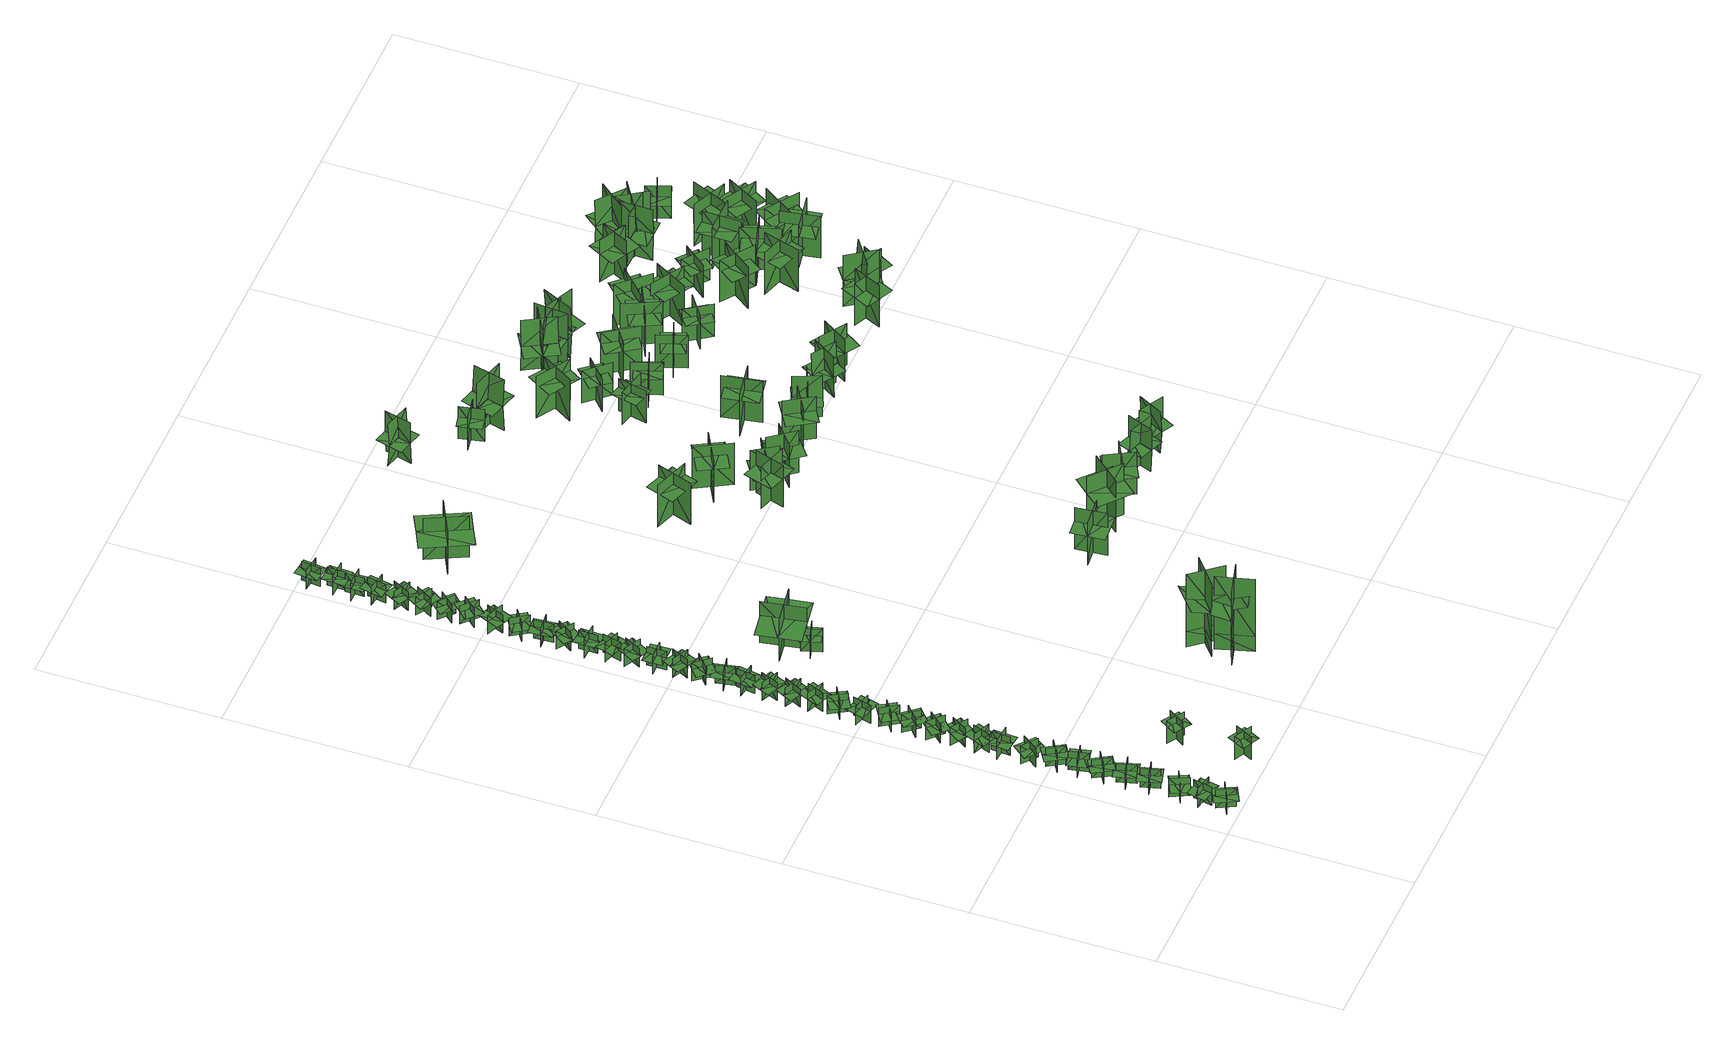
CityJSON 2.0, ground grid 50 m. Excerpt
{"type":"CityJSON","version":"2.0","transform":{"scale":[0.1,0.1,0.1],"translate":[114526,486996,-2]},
"CityObjects":{
"tree1":{"type":"SolitaryVegetationObject","geometry":[{"type":"MultiSurface","lod":"1","boundaries":[[[0,1,2]],[[0,2,3]],[[4,5,6]],[[4,6,7]],[[8,9,10]],[[8,10,11]],[[8,11,12]],[[8,12,13]]]}]},
"tree2":{"type":"SolitaryVegetationObject","geometry":[{"type":"MultiSurface","lod":"1","boundaries":[[[14,15,16]],[[14,16,17]],[[18,19,20]],[[18,20,21]],[[22,23,24]],[[22,24,25]],[[22,25,26]],[[22,26,27]]]}]},
"tree3":{"type":"SolitaryVegetationObject","geometry":[{"type":"MultiSurface","lod":"1","boundaries":[[[28,29,30]],[[28,30,31]],[[32,33,34]],[[32,34,35]],[[36,37,38]],[[36,38,39]],[[36,39,40]],[[36,40,41]]]}]},
"tree4":{"type":"SolitaryVegetationObject","geometry":[{"type":"MultiSurface","lod":"1","boundaries":[[[42,43,44]],[[42,44,45]],[[46,47,48]],[[46,48,49]],[[50,51,52]],[[50,52,53]],[[50,53,54]],[[50,54,55]]]}]},
"tree5":{"type":"SolitaryVegetationObject","geometry":[{"type":"MultiSurface","lod":"1","boundaries":[[[56,57,58]],[[56,58,59]],[[60,61,62]],[[60,62,63]],[[64,65,66]],[[64,66,67]],[[64,67,68]],[[64,68,69]]]}]},
"tree6":{"type":"SolitaryVegetationObject","geometry":[{"type":"MultiSurface","lod":"1","boundaries":[[[70,71,72]],[[70,72,73]],[[74,75,76]],[[74,76,77]],[[78,79,80]],[[78,80,81]],[[78,81,82]],[[78,82,83]]]}]},
"tree7":{"type":"SolitaryVegetationObject","geometry":[{"type":"MultiSurface","lod":"1","boundaries":[[[84,85,86]],[[84,86,87]],[[88,89,90]],[[88,90,91]],[[92,93,94]],[[92,94,95]],[[92,95,96]],[[92,96,97]]]}]},
"tree8":{"type":"SolitaryVegetationObject","geometry":[{"type":"MultiSurface","lod":"1","boundaries":[[[98,99,100]],[[98,100,101]],[[102,103,104]],[[102,104,105]],[[106,107,108]],[[106,108,109]],[[106,109,110]],[[106,110,111]]]}]},
"tree9":{"type":"SolitaryVegetationObject","geometry":[{"type":"MultiSurface","lod":"1","boundaries":[[[112,113,114]],[[112,114,115]],[[116,117,118]],[[116,118,119]],[[120,121,122]],[[120,122,123]],[[120,123,124]],[[120,124,125]]]}]},
"tree10":{"type":"SolitaryVegetationObject","geometry":[{"type":"MultiSurface","lod":"1","boundaries":[[[126,127,128]],[[126,128,129]],[[130,131,132]],[[130,132,133]],[[134,135,136]],[[134,136,137]],[[134,137,138]],[[134,138,139]]]}]},
"tree11":{"type":"SolitaryVegetationObject","geometry":[{"type":"MultiSurface","lod":"1","boundaries":[[[140,141,142]],[[140,142,143]],[[144,145,146]],[[144,146,147]],[[148,149,150]],[[148,150,151]],[[148,151,152]],[[148,152,153]]]}]},
"tree12":{"type":"SolitaryVegetationObject","geometry":[{"type":"MultiSurface","lod":"1","boundaries":[[[154,155,156]],[[154,156,157]],[[158,159,160]],[[158,160,161]],[[162,163,164]],[[162,164,165]],[[162,165,166]],[[162,166,167]]]}]},
"tree13":{"type":"SolitaryVegetationObject","geometry":[{"type":"MultiSurface","lod":"1","boundaries":[[[168,169,170]],[[168,170,171]],[[172,173,174]],[[172,174,175]],[[176,177,178]],[[176,178,179]],[[176,179,180]],[[176,180,181]]]}]},
"tree14":{"type":"SolitaryVegetationObject","geometry":[{"type":"MultiSurface","lod":"1","boundaries":[[[182,183,184]],[[182,184,185]],[[186,187,188]],[[186,188,189]],[[190,191,192]],[[190,192,193]],[[190,193,194]],[[190,194,195]]]}]},
"tree15":{"type":"SolitaryVegetationObject","geometry":[{"type":"MultiSurface","lod":"1","boundaries":[[[196,197,198]],[[196,198,199]],[[200,201,202]],[[200,202,203]],[[204,205,206]],[[204,206,207]],[[204,207,208]],[[204,208,209]]]}]},
"tree16":{"type":"SolitaryVegetationObject","geometry":[{"type":"MultiSurface","lod":"1","boundaries":[[[210,211,212]],[[210,212,213]],[[214,215,216]],[[214,216,217]],[[218,219,220]],[[218,220,221]],[[218,221,222]],[[218,222,223]]]}]},
"tree17":{"type":"SolitaryVegetationObject","geometry":[{"type":"MultiSurface","lod":"1","boundaries":[[[224,225,226]],[[224,226,227]],[[228,229,230]],[[228,230,231]],[[232,233,234]],[[232,234,235]],[[232,235,236]],[[232,236,237]]]}]},
"tree18":{"type":"SolitaryVegetationObject","geometry":[{"type":"MultiSurface","lod":"1","boundaries":[[[238,239,240]],[[238,240,241]],[[242,243,244]],[[242,244,245]],[[246,247,248]],[[246,248,249]],[[246,249,250]],[[246,250,251]]]}]},
"tree19":{"type":"SolitaryVegetationObject","geometry":[{"type":"MultiSurface","lod":"1","boundaries":[[[252,253,254]],[[252,254,255]],[[256,257,258]],[[256,258,259]],[[260,261,262]],[[260,262,263]],[[260,263,264]],[[260,264,265]]]}]},
"tree20":{"type":"SolitaryVegetationObject","geometry":[{"type":"MultiSurface","lod":"1","boundaries":[[[266,267,268]],[[266,268,269]],[[270,271,272]],[[270,272,273]],[[274,275,276]],[[274,276,277]],[[274,277,278]],[[274,278,279]]]}]},
"tree21":{"type":"SolitaryVegetationObject","geometry":[{"type":"MultiSurface","lod":"1","boundaries":[[[280,281,282]],[[280,282,283]],[[284,285,286]],[[284,286,287]],[[288,289,290]],[[288,290,291]],[[288,291,292]],[[288,292,293]]]}]},
"tree22":{"type":"SolitaryVegetationObject","geometry":[{"type":"MultiSurface","lod":"1","boundaries":[[[294,295,296]],[[294,296,297]],[[298,299,300]],[[298,300,301]],[[302,303,304]],[[302,304,305]],[[302,305,306]],[[302,306,307]]]}]},
"tree23":{"type":"SolitaryVegetationObject","geometry":[{"type":"MultiSurface","lod":"1","boundaries":[[[308,309,310]],[[308,310,311]],[[312,313,314]],[[312,314,315]],[[316,317,318]],[[316,318,319]],[[316,319,320]],[[316,320,321]]]}]},
"tree24":{"type":"SolitaryVegetationObject","geometry":[{"type":"MultiSurface","lod":"1","boundaries":[[[322,323,324]],[[322,324,325]],[[326,327,328]],[[326,328,329]],[[330,331,332]],[[330,332,333]],[[330,333,334]],[[330,334,335]]]}]},
"tree25":{"type":"SolitaryVegetationObject","geometry":[{"type":"MultiSurface","lod":"1","boundaries":[[[336,337,338]],[[336,338,339]],[[340,341,342]],[[340,342,343]],[[344,345,346]],[[344,346,347]],[[344,347,348]],[[344,348,349]]]}]},
"tree26":{"type":"SolitaryVegetationObject","geometry":[{"type":"MultiSurface","lod":"1","boundaries":[[[350,351,352]],[[350,352,353]],[[354,355,356]],[[354,356,357]],[[358,359,360]],[[358,360,361]],[[358,361,362]],[[358,362,363]]]}]},
"tree27":{"type":"SolitaryVegetationObject","geometry":[{"type":"MultiSurface","lod":"1","boundaries":[[[364,365,366]],[[364,366,367]],[[368,369,370]],[[368,370,371]],[[372,373,374]],[[372,374,375]],[[372,375,376]],[[372,376,377]]]}]},
"tree28":{"type":"SolitaryVegetationObject","geometry":[{"type":"MultiSurface","lod":"1","boundaries":[[[378,379,380]],[[378,380,381]],[[382,383,384]],[[382,384,385]],[[386,387,388]],[[386,388,389]],[[386,389,390]],[[386,390,391]]]}]},
"tree29":{"type":"SolitaryVegetationObject","geometry":[{"type":"MultiSurface","lod":"1","boundaries":[[[392,393,394]],[[392,394,395]],[[396,397,398]],[[396,398,399]],[[400,401,402]],[[400,402,403]],[[400,403,404]],[[400,404,405]]]}]},
"tree30":{"type":"SolitaryVegetationObject","geometry":[{"type":"MultiSurface","lod":"1","boundaries":[[[406,407,408]],[[406,408,409]],[[410,411,412]],[[410,412,413]],[[414,415,416]],[[414,416,417]],[[414,417,418]],[[414,418,419]]]}]},
"tree31":{"type":"SolitaryVegetationObject","geometry":[{"type":"MultiSurface","lod":"1","boundaries":[[[420,421,422]],[[420,422,423]],[[424,425,426]],[[424,426,427]],[[428,429,430]],[[428,430,431]],[[428,431,432]],[[428,432,433]]]}]},
"tree32":{"type":"SolitaryVegetationObject","geometry":[{"type":"MultiSurface","lod":"1","boundaries":[[[434,435,436]],[[434,436,437]],[[438,439,440]],[[438,440,441]],[[442,443,444]],[[442,444,445]],[[442,445,446]],[[442,446,447]]]}]},
"tree33":{"type":"SolitaryVegetationObject","geometry":[{"type":"MultiSurface","lod":"1","boundaries":[[[448,449,450]],[[448,450,451]],[[452,453,454]],[[452,454,455]],[[456,457,458]],[[456,458,459]],[[456,459,460]],[[456,460,461]]]}]},
"tree34":{"type":"SolitaryVegetationObject","geometry":[{"type":"MultiSurface","lod":"1","boundaries":[[[462,463,464]],[[462,464,465]],[[466,467,468]],[[466,468,469]],[[470,471,472]],[[470,472,473]],[[470,473,474]],[[470,474,475]]]}]},
"tree35":{"type":"SolitaryVegetationObject","geometry":[{"type":"MultiSurface","lod":"1","boundaries":[[[476,477,478]],[[476,478,479]],[[480,481,482]],[[480,482,483]],[[484,485,486]],[[484,486,487]],[[484,487,488]],[[484,488,489]]]}]},
"tree36":{"type":"SolitaryVegetationObject","geometry":[{"type":"MultiSurface","lod":"1","boundaries":[[[490,491,492]],[[490,492,493]],[[494,495,496]],[[494,496,497]],[[498,499,500]],[[498,500,501]],[[498,501,502]],[[498,502,503]]]}]},
"tree37":{"type":"SolitaryVegetationObject","geometry":[{"type":"MultiSurface","lod":"1","boundaries":[[[504,505,506]],[[504,506,507]],[[508,509,510]],[[508,510,511]],[[512,513,514]],[[512,514,515]],[[512,515,516]],[[512,516,517]]]}]},
"tree38":{"type":"SolitaryVegetationObject","geometry":[{"type":"MultiSurface","lod":"1","boundaries":[[[518,519,520]],[[518,520,521]],[[522,523,524]],[[522,524,525]],[[526,527,528]],[[526,528,529]],[[526,529,530]],[[526,530,531]]]}]},
"tree39":{"type":"SolitaryVegetationObject","geometry":[{"type":"MultiSurface","lod":"1","boundaries":[[[532,533,534]],[[532,534,535]],[[536,537,538]],[[536,538,539]],[[540,541,537]],[[540,537,536]],[[542,543,533]],[[542,533,532]],[[544,545,546]],[[544,546,547]],[[548,549,550]],[[548,550,551]]]}]},
"tree40":{"type":"SolitaryVegetationObject","geometry":[{"type":"MultiSurface","lod":"1","boundaries":[[[552,553,554]],[[552,554,555]],[[556,557,558]],[[556,558,559]],[[560,561,562]],[[560,562,563]],[[560,563,564]],[[560,564,565]]]}]},
"tree41":{"type":"SolitaryVegetationObject","geometry":[{"type":"MultiSurface","lod":"1","boundaries":[[[566,567,568]],[[566,568,569]],[[570,571,572]],[[570,572,573]],[[574,575,571]],[[574,571,570]],[[576,577,567]],[[576,567,566]],[[578,579,580]],[[578,580,581]],[[582,583,584]],[[582,584,585]]]}]},
"tree42":{"type":"SolitaryVegetationObject","geometry":[{"type":"MultiSurface","lod":"1","boundaries":[[[586,587,588]],[[586,588,589]],[[590,591,592]],[[590,592,593]],[[594,595,596]],[[594,596,597]],[[594,597,598]],[[594,598,599]]]}]},
"tree43":{"type":"SolitaryVegetationObject","geometry":[{"type":"MultiSurface","lod":"1","boundaries":[[[600,601,602]],[[600,602,603]],[[604,605,606]],[[604,606,607]],[[608,609,610]],[[608,610,611]],[[608,611,612]],[[608,612,613]]]}]},
"tree44":{"type":"SolitaryVegetationObject","geometry":[{"type":"MultiSurface","lod":"1","boundaries":[[[614,615,616]],[[614,616,617]],[[618,619,620]],[[618,620,621]],[[622,623,624]],[[622,624,625]],[[622,625,626]],[[622,626,627]]]}]},
"tree45":{"type":"SolitaryVegetationObject","geometry":[{"type":"MultiSurface","lod":"1","boundaries":[[[628,629,630]],[[628,630,631]],[[632,633,634]],[[632,634,635]],[[636,637,638]],[[636,638,639]],[[636,639,640]],[[636,640,641]]]}]},
"tree46":{"type":"SolitaryVegetationObject","geometry":[{"type":"MultiSurface","lod":"1","boundaries":[[[642,643,644]],[[642,644,645]],[[646,647,648]],[[646,648,649]],[[650,651,652]],[[650,652,653]],[[650,653,654]],[[650,654,655]]]}]},
"tree47":{"type":"SolitaryVegetationObject","geometry":[{"type":"MultiSurface","lod":"1","boundaries":[[[656,657,658]],[[656,658,659]],[[660,661,662]],[[660,662,663]],[[664,665,666]],[[664,666,667]],[[664,667,668]],[[664,668,669]]]}]},
"tree48":{"type":"SolitaryVegetationObject","geometry":[{"type":"MultiSurface","lod":"1","boundaries":[[[670,671,672]],[[670,672,673]],[[674,675,676]],[[674,676,677]],[[678,679,680]],[[678,680,681]],[[678,682,683]],[[678,683,679]]]}]},
"tree49":{"type":"SolitaryVegetationObject","geometry":[{"type":"MultiSurface","lod":"1","boundaries":[[[684,685,686]],[[684,686,687]],[[688,689,690]],[[688,690,691]],[[692,693,694]],[[692,694,695]],[[692,696,697]],[[692,697,693]]]}]},
"tree50":{"type":"SolitaryVegetationObject","geometry":[{"type":"MultiSurface","lod":"1","boundaries":[[[698,699,700]],[[698,700,701]],[[702,703,704]],[[702,704,705]],[[706,707,708]],[[706,708,709]],[[706,710,711]],[[706,711,707]]]}]},
"tree51":{"type":"SolitaryVegetationObject","geometry":[{"type":"MultiSurface","lod":"1","boundaries":[[[712,713,714]],[[712,714,715]],[[716,717,718]],[[716,718,719]],[[720,721,722]],[[720,722,723]],[[720,724,725]],[[720,725,721]]]}]},
"tree52":{"type":"SolitaryVegetationObject","geometry":[{"type":"MultiSurface","lod":"1","boundaries":[[[726,727,728]],[[726,728,729]],[[730,731,732]],[[730,732,733]],[[734,735,736]],[[734,736,737]],[[734,738,739]],[[734,739,735]]]}]},
"tree53":{"type":"SolitaryVegetationObject","geometry":[{"type":"MultiSurface","lod":"1","boundaries":[[[740,741,742]],[[740,742,743]],[[744,745,746]],[[744,746,747]],[[748,749,745]],[[748,745,744]],[[750,751,741]],[[750,741,740]],[[740,741,752]],[[740,752,753]],[[740,754,755]],[[740,755,741]]]}]},
"tree54":{"type":"SolitaryVegetationObject","geometry":[{"type":"MultiSurface","lod":"1","boundaries":[[[756,757,758]],[[756,758,759]],[[760,761,762]],[[760,762,763]],[[764,765,761]],[[764,761,760]],[[766,767,757]],[[766,757,756]],[[756,757,768]],[[756,768,769]],[[756,770,771]],[[756,771,757]]]}]},
"tree55":{"type":"SolitaryVegetationObject","geometry":[{"type":"MultiSurface","lod":"1","boundaries":[[[772,773,774]],[[772,774,775]],[[776,777,778]],[[776,778,779]],[[780,781,782]],[[780,782,783]],[[780,784,785]],[[780,785,781]]]}]},
"tree56":{"type":"SolitaryVegetationObject","geometry":[{"type":"MultiSurface","lod":"1","boundaries":[[[786,787,788]],[[786,788,789]],[[790,791,792]],[[790,792,793]],[[794,795,796]],[[794,796,797]],[[794,798,799]],[[794,799,795]]]}]},
"tree57":{"type":"SolitaryVegetationObject","geometry":[{"type":"MultiSurface","lod":"1","boundaries":[[[800,801,802]],[[800,802,803]],[[804,805,806]],[[804,806,807]],[[808,809,810]],[[808,810,811]],[[808,812,813]],[[808,813,809]]]}]},
"tree58":{"type":"SolitaryVegetationObject","geometry":[{"type":"MultiSurface","lod":"1","boundaries":[[[814,815,816]],[[814,816,817]],[[818,819,820]],[[818,820,821]],[[822,823,819]],[[822,819,818]],[[824,825,815]],[[824,815,814]],[[814,815,826]],[[814,826,827]],[[814,828,829]],[[814,829,815]]]}]},
"tree59":{"type":"SolitaryVegetationObject","geometry":[{"type":"MultiSurface","lod":"1","boundaries":[[[830,831,832]],[[830,832,833]],[[834,835,836]],[[834,836,837]],[[838,839,840]],[[838,840,841]],[[838,842,843]],[[838,843,839]]]}]},
"tree60":{"type":"SolitaryVegetationObject","geometry":[{"type":"MultiSurface","lod":"1","boundaries":[[[844,845,846]],[[844,846,847]],[[848,849,850]],[[848,850,851]],[[852,853,849]],[[852,849,848]],[[854,855,845]],[[854,845,844]],[[844,845,856]],[[844,856,857]],[[844,858,859]],[[844,859,845]]]}]},
"tree61":{"type":"SolitaryVegetationObject","geometry":[{"type":"MultiSurface","lod":"1","boundaries":[[[860,861,862]],[[860,862,863]],[[864,865,866]],[[864,866,867]],[[868,869,865]],[[868,865,864]],[[870,871,861]],[[870,861,860]],[[860,861,872]],[[860,872,873]],[[860,874,875]],[[860,875,861]]]}]},
"tree62":{"type":"SolitaryVegetationObject","geometry":[{"type":"MultiSurface","lod":"1","boundaries":[[[876,877,878]],[[876,878,879]],[[880,881,882]],[[880,882,883]],[[884,885,886]],[[884,886,887]],[[884,888,889]],[[884,889,885]]]}]},
"tree63":{"type":"SolitaryVegetationObject","geometry":[{"type":"MultiSurface","lod":"1","boundaries":[[[890,891,892]],[[890,892,893]],[[894,895,896]],[[894,896,897]],[[898,899,900]],[[898,900,901]],[[898,902,903]],[[898,903,899]]]}]},
"tree64":{"type":"SolitaryVegetationObject","geometry":[{"type":"MultiSurface","lod":"1","boundaries":[[[904,905,906]],[[904,906,907]],[[908,909,910]],[[908,910,911]],[[912,913,914]],[[912,914,915]],[[912,916,917]],[[912,917,913]]]}]},
"tree65":{"type":"SolitaryVegetationObject","geometry":[{"type":"MultiSurface","lod":"1","boundaries":[[[918,919,920]],[[918,920,921]],[[922,923,924]],[[922,924,925]],[[926,927,923]],[[926,923,922]],[[928,929,919]],[[928,919,918]],[[918,919,930]],[[918,930,931]],[[918,932,933]],[[918,933,919]]]}]},
"tree66":{"type":"SolitaryVegetationObject","geometry":[{"type":"MultiSurface","lod":"1","boundaries":[[[934,935,936]],[[934,936,937]],[[938,939,940]],[[938,940,941]],[[942,943,944]],[[942,944,945]],[[942,946,947]],[[942,947,943]]]}]},
"tree67":{"type":"SolitaryVegetationObject","geometry":[{"type":"MultiSurface","lod":"1","boundaries":[[[948,949,950]],[[948,950,951]],[[952,953,954]],[[952,954,955]],[[956,957,958]],[[956,958,959]],[[956,960,961]],[[956,961,957]]]}]},
"tree68":{"type":"SolitaryVegetationObject","geometry":[{"type":"MultiSurface","lod":"1","boundaries":[[[962,963,964]],[[962,964,965]],[[966,967,968]],[[966,968,969]],[[970,971,967]],[[970,967,966]],[[972,973,963]],[[972,963,962]],[[962,963,974]],[[962,974,975]],[[962,976,977]],[[962,977,963]]]}]},
"tree69":{"type":"SolitaryVegetationObject","geometry":[{"type":"MultiSurface","lod":"1","boundaries":[[[978,979,980]],[[978,980,981]],[[982,983,984]],[[982,984,985]],[[986,987,983]],[[986,983,982]],[[988,989,979]],[[988,979,978]],[[978,979,990]],[[978,990,991]],[[978,992,993]],[[978,993,979]]]}]},
"tree70":{"type":"SolitaryVegetationObject","geometry":[{"type":"MultiSurface","lod":"1","boundaries":[[[994,995,996]],[[994,996,997]],[[998,999,1000]],[[998,1000,1001]],[[1002,1003,1004]],[[1002,1004,1005]],[[1002,1006,1007]],[[1002,1007,1003]]]}]},
"tree71":{"type":"SolitaryVegetationObject","geometry":[{"type":"MultiSurface","lod":"1","boundaries":[[[1008,1009,1010]],[[1008,1010,1011]],[[1012,1013,1014]],[[1012,1014,1015]],[[1016,1017,1018]],[[1016,1018,1019]],[[1016,1020,1021]],[[1016,1021,1017]]]}]},
"tree72":{"type":"SolitaryVegetationObject","geometry":[{"type":"MultiSurface","lod":"1","boundaries":[[[1022,1023,1024]],[[1022,1024,1025]],[[1026,1027,1028]],[[1026,1028,1029]],[[1030,1031,1027]],[[1030,1027,1026]],[[1032,1033,1023]],[[1032,1023,1022]],[[1022,1023,1034]],[[1022,1034,1035]],[[1022,1036,1037]],[[1022,1037,1023]]]}]},
"tree73":{"type":"SolitaryVegetationObject","geometry":[{"type":"MultiSurface","lod":"1","boundaries":[[[1038,1039,1040]],[[1038,1040,1041]],[[1042,1043,1044]],[[1042,1044,1045]],[[1046,1047,1048]],[[1046,1048,1049]],[[1046,1050,1051]],[[1046,1051,1047]]]}]},
"tree74":{"type":"SolitaryVegetationObject","geometry":[{"type":"MultiSurface","lod":"1","boundaries":[[[1052,1053,1054]],[[1052,1054,1055]],[[1056,1057,1058]],[[1056,1058,1059]],[[1060,1061,1057]],[[1060,1057,1056]],[[1062,1063,1053]],[[1062,1053,1052]],[[1052,1053,1064]],[[1052,1064,1065]],[[1052,1066,1067]],[[1052,1067,1053]]]}]},
"tree75":{"type":"SolitaryVegetationObject","geometry":[{"type":"MultiSurface","lod":"1","boundaries":[[[1068,1069,1070]],[[1068,1070,1071]],[[1072,1073,1074]],[[1072,1074,1075]],[[1076,1077,1078]],[[1076,1078,1079]],[[1076,1080,1081]],[[1076,1081,1077]]]}]},
"tree76":{"type":"SolitaryVegetationObject","geometry":[{"type":"MultiSurface","lod":"1","boundaries":[[[1082,1083,1084]],[[1082,1084,1085]],[[1086,1087,1088]],[[1086,1088,1089]],[[1090,1091,1092]],[[1090,1092,1093]],[[1090,1094,1095]],[[1090,1095,1091]]]}]},
"tree77":{"type":"SolitaryVegetationObject","geometry":[{"type":"MultiSurface","lod":"1","boundaries":[[[1096,1097,1098]],[[1096,1098,1099]],[[1100,1101,1102]],[[1100,1102,1103]],[[1104,1105,1106]],[[1104,1106,1107]],[[1104,1108,1109]],[[1104,1109,1105]]]}]},
"tree78":{"type":"SolitaryVegetationObject","geometry":[{"type":"MultiSurface","lod":"1","boundaries":[[[1110,1111,1112]],[[1110,1112,1113]],[[1114,1115,1116]],[[1114,1116,1117]],[[1118,1119,1120]],[[1118,1120,1121]],[[1118,1122,1123]],[[1118,1123,1119]]]}]},
"tree79":{"type":"SolitaryVegetationObject","geometry":[{"type":"MultiSurface","lod":"1","boundaries":[[[1124,1125,1126]],[[1124,1126,1127]],[[1128,1129,1130]],[[1128,1130,1131]],[[1132,1133,1134]],[[1132,1134,1135]],[[1132,1136,1137]],[[1132,1137,1133]]]}]},
"tree80":{"type":"SolitaryVegetationObject","geometry":[{"type":"MultiSurface","lod":"1","boundaries":[[[1138,1139,1140]],[[1138,1140,1141]],[[1142,1143,1144]],[[1142,1144,1145]],[[1146,1147,1148]],[[1146,1148,1149]],[[1146,1150,1151]],[[1146,1151,1147]]]}]},
"tree81":{"type":"SolitaryVegetationObject","geometry":[{"type":"MultiSurface","lod":"1","boundaries":[[[1152,1153,1154]],[[1152,1154,1155]],[[1156,1157,1158]],[[1156,1158,1159]],[[1160,1161,1157]],[[1160,1157,1156]],[[1162,1163,1153]],[[1162,1153,1152]],[[1152,1153,1164]],[[1152,1164,1165]],[[1152,1166,1167]],[[1152,1167,1153]]]}]},
"tree82":{"type":"SolitaryVegetationObject","geometry":[{"type":"MultiSurface","lod":"1","boundaries":[[[1168,1169,1170]],[[1168,1170,1171]],[[1172,1173,1174]],[[1172,1174,1175]],[[1176,1177,1178]],[[1176,1178,1179]],[[1176,1180,1181]],[[1176,1181,1177]]]}]},
"tree83":{"type":"SolitaryVegetationObject","geometry":[{"type":"MultiSurface","lod":"1","boundaries":[[[1182,1183,1184]],[[1182,1184,1185]],[[1186,1187,1188]],[[1186,1188,1189]],[[1190,1191,1192]],[[1190,1192,1193]],[[1190,1194,1195]],[[1190,1195,1191]]]}]},
"tree84":{"type":"SolitaryVegetationObject","geometry":[{"type":"MultiSurface","lod":"1","boundaries":[[[1196,1197,1198]],[[1196,1198,1199]],[[1200,1201,1202]],[[1200,1202,1203]],[[1204,1205,1206]],[[1204,1206,1207]],[[1204,1208,1209]],[[1204,1209,1205]]]}]},
"tree85":{"type":"SolitaryVegetationObject","geometry":[{"type":"MultiSurface","lod":"1","boundaries":[[[1210,1211,1212]],[[1210,1212,1213]],[[1214,1215,1216]],[[1214,1216,1217]],[[1218,1219,1220]],[[1218,1220,1221]],[[1218,1222,1223]],[[1218,1223,1219]]]}]},
"tree86":{"type":"SolitaryVegetationObject","geometry":[{"type":"MultiSurface","lod":"1","boundaries":[[[1224,1225,1226]],[[1224,1226,1227]],[[1228,1229,1230]],[[1228,1230,1231]],[[1232,1233,1234]],[[1232,1234,1235]],[[1232,1236,1237]],[[1232,1237,1233]]]}]},
"tree87":{"type":"SolitaryVegetationObject","geometry":[{"type":"MultiSurface","lod":"1","boundaries":[[[1238,1239,1240]],[[1238,1240,1241]],[[1242,1243,1244]],[[1242,1244,1245]],[[1246,1247,1243]],[[1246,1243,1242]],[[1248,1249,1239]],[[1248,1239,1238]],[[1238,1239,1250]],[[1238,1250,1251]],[[1238,1252,1253]],[[1238,1253,1239]]]}]},
"tree88":{"type":"SolitaryVegetationObject","geometry":[{"type":"MultiSurface","lod":"1","boundaries":[[[1254,1255,1256]],[[1254,1256,1257]],[[1258,1259,1260]],[[1258,1260,1261]],[[1262,1263,1264]],[[1262,1264,1265]],[[1262,1266,1267]],[[1262,1267,1263]]]}]},
"tree89":{"type":"SolitaryVegetationObject","geometry":[{"type":"MultiSurface","lod":"1","boundaries":[[[1268,1269,1270]],[[1268,1270,1271]],[[1272,1273,1274]],[[1272,1274,1275]],[[1276,1277,1278]],[[1276,1278,1279]],[[1276,1280,1281]],[[1276,1281,1277]]]}]},
"tree90":{"type":"SolitaryVegetationObject","geometry":[{"type":"MultiSurface","lod":"1","boundaries":[[[1282,1283,1284]],[[1282,1284,1285]],[[1286,1287,1288]],[[1286,1288,1289]],[[1290,1291,1287]],[[1290,1287,1286]],[[1292,1293,1283]],[[1292,1283,1282]],[[1282,1283,1294]],[[1282,1294,1295]],[[1282,1296,1297]],[[1282,1297,1283]]]}]},
"tree91":{"type":"SolitaryVegetationObject","geometry":[{"type":"MultiSurface","lod":"1","boundaries":[[[1298,1299,1300]],[[1298,1300,1301]],[[1302,1303,1304]],[[1302,1304,1305]],[[1306,1307,1303]],[[1306,1303,1302]],[[1308,1309,1299]],[[1308,1299,1298]],[[1298,1299,1310]],[[1298,1310,1311]],[[1298,1312,1313]],[[1298,1313,1299]]]}]},
"tree92":{"type":"SolitaryVegetationObject","geometry":[{"type":"MultiSurface","lod":"1","boundaries":[[[1314,1315,1316]],[[1314,1316,1317]],[[1318,1319,1320]],[[1318,1320,1321]],[[1322,1323,1324]],[[1322,1324,1325]],[[1322,1326,1327]],[[1322,1327,1323]]]}]},
"tree93":{"type":"SolitaryVegetationObject","geometry":[{"type":"MultiSurface","lod":"1","boundaries":[[[1328,1329,1330]],[[1328,1330,1331]],[[1332,1333,1334]],[[1332,1334,1335]],[[1336,1337,1338]],[[1336,1338,1339]],[[1336,1340,1341]],[[1336,1341,1337]]]}]},
"tree94":{"type":"SolitaryVegetationObject","geometry":[{"type":"MultiSurface","lod":"1","boundaries":[[[1342,1343,1344]],[[1342,1344,1345]],[[1346,1347,1348]],[[1346,1348,1349]],[[1350,1351,1352]],[[1350,1352,1353]],[[1350,1354,1355]],[[1350,1355,1351]]]}]},
"tree95":{"type":"SolitaryVegetationObject","geometry":[{"type":"MultiSurface","lod":"1","boundaries":[[[1356,1357,1358]],[[1356,1358,1359]],[[1360,1361,1362]],[[1360,1362,1363]],[[1364,1365,1366]],[[1364,1366,1367]],[[1364,1368,1369]],[[1364,1369,1365]]]}]}
},
"vertices":[
[67,29,7],[67,29,69],[115,53,69],[115,53,7],[79,63,7],[79,63,69],[103,17,69],[103,17,7],[76,70,49],[52,58,49],[81,1,49],[105,13,49],[129,25,49],[100,82,49],
[85,76,7],[85,76,69],[96,128,69],[96,128,7],[66,106,7],[66,106,69],[117,96,69],[117,96,7],[58,108,49],[53,82,49],[116,68,49],[121,95,49],[127,121,49],[64,134,49],
[99,139,7],[99,139,69],[76,187,69],[76,187,7],[65,152,7],[65,152,69],[112,174,69],[112,174,7],[58,148,49],[69,124,49],[127,152,49],[116,176,49],[105,200,49],[47,173,49],
[64,236,9],[64,236,71],[116,249,71],[116,249,9],[83,266,9],[83,266,71],[96,217,71],[96,217,9],[81,274,51],[55,267,51],[72,205,51],[97,212,51],[123,219,51],[107,281,51],
[62,298,7],[62,298,69],[113,312,69],[113,312,7],[80,329,7],[80,329,69],[94,279,69],[94,279,7],[78,336,49],[52,329,49],[69,267,49],[95,274,49],[121,281,49],[104,343,49],
[61,356,8],[61,356,70],[107,383,70],[107,383,8],[71,391,8],[71,391,70],[97,346,70],[97,346,8],[66,398,50],[43,384,50],[76,329,50],[99,342,50],[122,356,50],[90,411,50],
[79,457,9],[79,457,71],[89,405,71],[89,405,9],[108,437,9],[108,437,71],[58,426,71],[58,426,9],[116,438,50],[111,465,50],[48,452,50],[53,425,50],[59,399,50],[122,412,50],
[59,479,8],[59,479,70],[105,507,70],[105,507,8],[69,514,8],[69,514,70],[95,470,70],[95,470,8],[64,521,50],[42,507,50],[75,452,50],[98,466,50],[120,480,50],[87,535,50],
[95,581,5],[95,581,67],[62,538,67],[62,538,5],[99,545,5],[99,545,67],[58,576,67],[58,576,5],[105,540,47],[121,561,47],[71,600,47],[54,579,47],[38,558,47],[89,519,47],
[107,636,5],[107,636,67],[53,639,67],[53,639,5],[79,613,5],[79,613,67],[82,664,67],[82,664,5],[79,605,47],[105,603,47],[109,668,47],[82,669,47],[56,671,47],[52,607,47],
[54,699,6],[54,699,68],[103,679,68],[103,679,6],[87,713,6],[87,713,68],[68,665,68],[68,665,6],[90,720,48],[66,730,48],[42,671,48],[66,661,48],[91,651,48],[115,710,48],
[101,735,7],[101,735,69],[57,764,69],[57,764,7],[66,728,7],[66,728,69],[94,771,69],[94,771,7],[61,722,48],[84,707,48],[119,760,48],[97,775,48],[74,790,48],[39,736,48],
[312,57,9],[262,82,9],[262,82,86],[312,57,86],[300,92,9],[276,43,9],[276,43,86],[300,92,86],[300,92,64],[276,105,64],[251,55,64],[276,43,64],[300,31,64],[325,80,64],
[94,792,7],[94,792,69],[55,829,69],[55,829,7],[57,792,7],[57,792,69],[93,829,69],[93,829,7],[52,786,49],[71,768,49],[116,814,49],[96,833,49],[77,851,49],[33,805,49],
[94,891,8],[94,891,70],[53,856,70],[53,856,8],[90,855,8],[90,855,70],[57,894,70],[57,894,8],[95,849,50],[116,866,50],[74,915,50],[54,898,50],[34,880,50],[75,831,50],
[302,232,8],[256,262,8],[256,262,85],[302,232,85],[295,268,8],[265,222,8],[265,222,85],[295,268,85],[295,268,64],[272,283,64],[242,237,64],[265,222,64],[288,207,64],[318,253,64],
[59,957,7],[59,957,69],[88,911,69],[88,911,7],[94,948,7],[94,948,69],[51,920,69],[51,920,7],[101,952,49],[87,975,49],[32,941,49],[47,918,49],[61,895,49],[115,930,49],
[77,1031,5],[77,1031,67],[63,980,67],[63,980,5],[94,999,5],[94,999,67],[45,1013,67],[45,1013,5],[102,997,47],[109,1023,47],[48,1040,47],[40,1015,47],[33,989,47],[95,971,47],
[83,1047,6],[83,1047,68],[57,1093,68],[57,1093,6],[49,1057,6],[49,1057,68],[94,1083,68],[94,1083,6],[42,1053,48],[55,1030,48],[111,1061,48],[98,1085,48],[85,1108,48],[29,1077,48],
[44,1141,10],[44,1141,72],[93,1119,72],[93,1119,10],[78,1153,10],[78,1153,72],[57,1106,72],[57,1106,10],[81,1161,51],[57,1171,51],[31,1112,51],[56,1102,51],[80,1091,51],[106,1150,51],
[56,1166,6],[56,1166,68],[80,1214,68],[80,1214,6],[45,1201,6],[45,1201,68],[91,1178,68],[91,1178,6],[38,1204,48],[26,1180,48],[83,1152,48],[95,1175,48],[107,1199,48],[50,1228,48],
[57,1228,6],[57,1228,68],[78,1277,68],[78,1277,6],[44,1262,6],[44,1262,68],[92,1241,68],[92,1241,6],[37,1265,48],[27,1240,48],[86,1215,48],[96,1239,48],[107,1264,48],[48,1289,48],
[40,1319,6],[40,1319,68],[93,1311,68],[93,1311,6],[70,1340,6],[70,1340,68],[62,1289,68],[62,1289,6],[71,1348,48],[45,1352,48],[35,1288,48],[62,1284,48],[88,1280,48],[98,1344,48],
[41,1366,7],[41,1366,69],[93,1376,69],[93,1376,7],[61,1395,7],[61,1395,69],[71,1345,69],[71,1345,7],[60,1403,48],[34,1398,48],[46,1335,48],[72,1340,48],[98,1345,48],[86,1408,48],
[82,1411,7],[82,1411,69],[47,1452,69],[47,1452,7],[46,1415,7],[46,1415,69],[85,1448,69],[85,1448,7],[40,1410,49],[57,1389,49],[106,1431,49],[89,1451,49],[71,1472,49],[22,1430,49],
[53,1467,8],[53,1467,70],[77,1514,70],[77,1514,8],[42,1501,8],[42,1501,70],[88,1478,70],[88,1478,8],[35,1505,50],[23,1481,50],[80,1452,50],[92,1476,50],[104,1500,50],[47,1529,50],
[62,1578,8],[62,1578,70],[62,1525,70],[62,1525,8],[87,1553,8],[87,1553,70],[35,1552,70],[35,1552,8],[95,1553,50],[95,1580,50],[30,1579,50],[31,1552,50],[31,1525,50],[95,1526,50],
[84,1604,7],[84,1604,69],[37,1629,69],[37,1629,7],[49,1594,7],[49,1594,69],[74,1639,69],[74,1639,7],[46,1587,49],[69,1574,49],[100,1631,49],[76,1643,49],[53,1656,49],[22,1600,49],
[67,1697,7],[67,1697,69],[53,1645,69],[53,1645,7],[84,1665,7],[84,1665,69],[35,1679,69],[35,1679,7],[92,1663,48],[99,1688,48],[37,1706,48],[30,1680,48],[23,1654,48],[84,1637,48],
[86,1732,6],[86,1732,68],[32,1734,68],[32,1734,6],[59,1708,6],[59,1708,68],[60,1759,68],[60,1759,6],[59,1700,48],[85,1699,48],[87,1763,48],[60,1764,48],[34,1765,48],[32,1701,48],
[80,1780,6],[80,1780,68],[37,1811,68],[37,1811,6],[44,1775,6],[44,1775,68],[74,1817,68],[74,1817,6],[40,1768,48],[61,1753,48],[99,1805,48],[77,1821,48],[55,1836,48],[18,1784,48],
[30,1850,6],[30,1850,68],[84,1855,68],[84,1855,6],[54,1878,6],[54,1878,68],[58,1826,68],[58,1826,6],[54,1885,47],[27,1883,47],[32,1819,47],[59,1821,47],[86,1824,47],[80,1888,47],
[248,1238,7],[264,1185,7],[264,1185,83],[248,1238,83],[231,1206,7],[284,1222,7],[284,1222,83],[231,1206,83],[231,1206,62],[239,1180,62],[292,1195,62],[284,1222,62],[276,1248,62],[223,1233,62],
[40,1937,6],[40,1937,68],[69,1892,68],[69,1892,6],[75,1929,6],[75,1929,68],[32,1901,68],[32,1901,6],[81,1933,47],[67,1956,47],[13,1920,47],[28,1898,47],[42,1876,47],[96,1911,47],
[261,1226,6],[261,1226,146],[241,1345,146],[241,1345,6],[196,1275,6],[196,1275,146],[310,1293,146],[310,1293,6],[178,1272,100],[188,1212,100],[330,1236,100],[321,1295,100],[311,1354,100],[168,1331,100],
[77,1970,6],[77,1970,68],[28,1991,68],[28,1991,6],[44,1957,6],[44,1957,68],[64,2004,68],[64,2004,6],[40,1950,48],[65,1939,48],[90,1998,48],[66,2009,48],[41,2019,48],[16,1960,48],
[36,2068,7],[36,2068,69],[75,2031,69],[75,2031,7],[72,2068,7],[72,2068,69],[37,2030,69],[37,2030,7],[78,2073,49],[59,2092,49],[14,2046,49],[33,2027,49],[53,2009,49],[97,2055,49],
[69,2128,6],[69,2128,68],[33,2089,68],[33,2089,6],[70,2092,6],[70,2092,68],[32,2127,68],[32,2127,6],[75,2086,48],[94,2106,48],[47,2150,48],[29,2131,48],[10,2111,48],[57,2067,48],
[582,214,62],[681,242,62],[682,240,256],[582,213,256],[649,175,62],[622,275,62],[621,275,256],[649,175,256],[649,175,10],[621,275,10],[582,213,10],[682,240,10],[582,213,157],[682,241,157],[668,292,175],[568,264,175],[668,237,187],[593,216,187],[604,178,198],[679,199,198],
[63,2191,7],[63,2191,69],[35,2146,69],[35,2146,7],[70,2156,7],[70,2156,69],[27,2183,69],[27,2183,7],[77,2151,49],[91,2174,49],[37,2208,49],[23,2186,49],[9,2163,49],[63,2129,49],
[591,271,62],[671,337,62],[672,336,257],[592,270,257],[669,263,63],[603,343,63],[602,342,257],[668,262,257],[668,262,11],[602,342,11],[592,270,11],[672,336,11],[592,270,157],[672,336,157],[638,377,176],[558,311,176],[661,327,188],[601,277,188],[626,247,199],[686,297,199],
[37,2206,7],[37,2206,69],[62,2253,69],[62,2253,7],[27,2240,7],[27,2240,69],[73,2217,69],[73,2217,7],[20,2244,49],[8,2220,49],[65,2191,49],[77,2214,49],[90,2238,49],[33,2268,49],
[21,2300,7],[21,2300,69],[74,2290,69],[74,2290,7],[52,2320,7],[52,2320,69],[42,2269,69],[42,2269,7],[53,2328,49],[27,2333,49],[15,2270,49],[41,2265,49],[67,2260,49],[80,2323,49],
[72,2353,6],[72,2353,68],[19,2353,68],[19,2353,6],[46,2328,6],[46,2328,68],[46,2379,68],[46,2379,6],[46,2320,48],[73,2320,48],[73,2384,48],[46,2384,48],[20,2384,48],[19,2320,48],
[75,2401,8],[75,2401,70],[21,2403,70],[21,2403,8],[48,2377,8],[48,2377,70],[50,2428,70],[50,2428,8],[47,2369,50],[74,2368,50],[77,2432,50],[50,2433,50],[23,2434,50],[21,2370,50],
[19,2473,6],[19,2473,68],[72,2467,68],[72,2467,6],[47,2495,6],[47,2495,68],[41,2444,68],[41,2444,6],[48,2503,48],[22,2506,48],[14,2443,48],[41,2439,48],[67,2436,48],[75,2500,48],
[195,2162,9],[195,2162,148],[303,2215,148],[303,2215,9],[223,2238,9],[223,2238,148],[273,2134,148],[273,2134,9],[215,2254,103],[161,2228,103],[224,2098,103],[278,2125,103],[332,2151,103],[269,2281,103],
[838,731,11],[846,646,11],[846,646,153],[838,731,153],[796,680,11],[881,688,11],[881,688,153],[796,680,153],[796,680,107],[881,688,107],[877,734,107],[792,727,107],[800,634,107],[886,641,107],
[539,1732,14],[639,1697,14],[639,1697,154],[539,1732,154],[576,1657,14],[611,1757,14],[611,1757,154],[576,1657,154],[547,1729,118],[639,1697,118],[653,1737,118],[561,1769,118],[533,1690,118],[625,1657,118],
[1001,736,12],[933,658,12],[933,658,185],[1001,736,185],[921,730,12],[1000,662,12],[1000,662,185],[921,730,185],[921,730,129],[1000,662,129],[1037,705,129],[959,773,129],[884,687,129],[963,619,129],
[779,1491,10],[698,1516,10],[698,1516,152],[779,1491,152],[749,1549,10],[723,1467,10],[723,1467,152],[749,1549,152],[749,1549,105],[723,1467,105],[768,1454,105],[793,1535,105],[704,1563,105],[679,1481,105],
[674,1633,12],[767,1684,12],[767,1684,153],[674,1633,153],[755,1610,12],[704,1703,12],[704,1703,153],[755,1610,153],[682,1637,117],[767,1684,117],[747,1721,117],[662,1674,117],[702,1601,117],[787,1647,117],
[788,1500,81],[746,1564,81],[713,1542,81],[755,1478,81],[736,1509,81],[800,1551,81],[798,1555,151],[734,1513,151],[734,1513,11],[798,1555,11],[791,1501,11],[749,1565,11],[746,1564,151],[788,1500,151],[821,1521,81],[779,1585,81],
[536,2392,82],[555,2466,82],[517,2476,82],[497,2402,82],[508,2437,82],[582,2418,82],[583,2422,152],[509,2442,152],[509,2442,12],[583,2422,12],[539,2391,12],[558,2465,12],[555,2466,152],[536,2392,152],[573,2382,82],[592,2456,82],
[1108,717,9],[1032,677,9],[1032,677,151],[1108,717,151],[1045,736,9],[1085,660,9],[1085,660,151],[1045,736,151],[1045,736,105],[1085,660,105],[1126,682,105],[1086,758,105],[1004,714,105],[1044,639,105],
[802,1543,11],[855,1476,11],[855,1476,153],[802,1543,153],[795,1478,11],[862,1531,11],[862,1531,153],[795,1478,153],[795,1478,106],[862,1531,106],[833,1568,106],[766,1515,106],[823,1442,106],[891,1494,106],
[638,2277,10],[704,2290,10],[704,2290,120],[638,2277,120],[681,2249,10],[668,2314,10],[668,2314,120],[681,2249,120],[681,2249,84],[668,2314,84],[633,2307,84],[645,2242,84],[716,2255,84],[704,2321,84],
[1200,725,84],[1173,653,84],[1210,639,84],[1237,710,84],[1222,677,84],[1151,704,84],[1149,700,154],[1221,672,154],[1221,672,14],[1149,700,14],[1197,726,14],[1170,654,14],[1172,653,154],[1200,725,154],[1164,738,84],[1136,667,84],
[1007,1538,10],[934,1493,10],[934,1493,152],[1007,1538,152],[943,1553,10],[988,1480,10],[988,1480,152],[943,1553,152],[943,1553,106],[988,1480,106],[1028,1505,106],[982,1578,106],[903,1528,106],[948,1456,106],
[701,2277,95],[791,2252,95],[804,2299,95],[714,2323,95],[757,2310,95],[732,2220,95],[738,2218,180],[762,2308,180],[762,2308,9],[738,2218,9],[700,2273,9],[790,2249,9],[791,2252,180],[701,2277,180],[689,2231,95],[779,2207,95],
[1295,671,84],[1228,707,84],[1209,672,84],[1277,636,84],[1245,654,84],[1281,722,84],[1277,724,154],[1241,657,154],[1241,657,14],[1277,724,14],[1297,674,14],[1229,710,14],[1228,707,154],[1295,671,154],[1313,705,84],[1246,741,84],
[884,1895,15],[902,1975,15],[902,1975,124],[884,1895,124],[939,1930,15],[858,1948,15],[858,1948,124],[939,1930,124],[886,1901,96],[902,1975,96],[870,1982,96],[854,1909,96],[918,1894,96],[934,1968,96],
[973,1729,14],[990,1624,14],[990,1624,155],[973,1729,155],[924,1660,14],[1029,1678,14],[1029,1678,155],[924,1660,155],[974,1720,118],[990,1624,118],[1032,1631,118],[1016,1727,118],[933,1713,118],[949,1617,118],
[807,2159,11],[898,2103,11],[898,2103,152],[807,2159,152],[827,2077,11],[883,2167,11],[883,2167,152],[827,2077,152],[815,2154,115],[898,2103,115],[920,2138,115],[837,2190,115],[793,2119,115],[875,2067,115],
[1013,1512,82],[1083,1541,82],[1068,1578,83],[998,1549,83],[1032,1561,82],[1062,1491,82],[1066,1493,152],[1036,1563,152],[1036,1563,12],[1066,1493,12],[1014,1509,12],[1085,1539,12],[1083,1541,152],[1013,1512,152],[1028,1476,83],[1098,1506,83],
[883,2012,17],[945,2067,17],[945,2067,127],[883,2012,127],[948,2009,17],[893,2070,17],[893,2070,127],[948,2009,127],[888,2017,99],[945,2067,99],[923,2092,99],[867,2041,99],[910,1992,99],[967,2043,99],
[968,1969,16],[994,1891,16],[994,1891,126],[968,1969,126],[939,1910,16],[1017,1937,16],[1017,1937,126],[939,1910,126],[970,1962,98],[994,1891,98],[1025,1901,98],[1001,1973,98],[939,1952,98],[963,1880,98],
[1138,1492,84],[1179,1556,84],[1146,1577,84],[1105,1513,84],[1126,1543,84],[1190,1502,84],[1193,1506,154],[1128,1547,154],[1128,1547,14],[1193,1506,14],[1141,1490,14],[1182,1554,14],[1179,1556,154],[1138,1492,154],[1171,1471,84],[1212,1535,84],
[938,2192,94],[1019,2238,94],[995,2281,95],[914,2234,95],[954,2255,94],[1000,2174,94],[1005,2177,180],[958,2258,180],[958,2258,9],[1005,2177,9],[940,2189,9],[1021,2235,9],[1019,2238,180],[938,2192,180],[961,2151,95],[1042,2197,95],
[1069,1977,17],[1008,2064,17],[1008,2064,158],[1069,1977,158],[1083,2060,17],[996,1999,17],[996,1999,158],[1083,2060,158],[1064,1984,122],[1008,2064,122],[974,2040,122],[1029,1960,122],[1098,2008,122],[1043,2088,122],
[1141,1919,16],[1064,1891,16],[1064,1891,126],[1141,1919,126],[1082,1946,16],[1110,1869,16],[1110,1869,126],[1082,1946,126],[1135,1917,98],[1064,1891,98],[1075,1860,98],[1146,1886,98],[1123,1948,98],[1052,1921,98],
[1029,2250,94],[1021,2157,94],[1069,2152,95],[1077,2245,95],[1072,2201,94],[979,2209,94],[978,2203,180],[1071,2195,180],[1071,2195,9],[978,2203,9],[1025,2250,9],[1017,2157,9],[1021,2157,180],[1029,2250,180],[982,2254,95],[974,2161,95],
[1194,1551,11],[1266,1504,11],[1266,1504,153],[1194,1551,153],[1208,1487,11],[1254,1559,11],[1254,1559,153],[1208,1487,153],[1208,1487,107],[1254,1559,107],[1215,1584,107],[1169,1513,107],[1247,1462,107],[1294,1533,107],
[1110,2180,95],[1025,2219,95],[1005,2175,95],[1089,2136,95],[1049,2157,95],[1089,2241,95],[1084,2244,181],[1044,2159,181],[1044,2159,9],[1084,2244,9],[1111,2184,9],[1027,2223,9],[1025,2219,181],[1110,2180,181],[1130,2223,95],[1045,2262,95],
[1205,2029,17],[1109,1983,17],[1109,1983,158],[1205,2029,158],[1126,2056,17],[1172,1960,17],[1172,1960,158],[1126,2056,158],[1197,2025,121],[1109,1983,121],[1127,1945,121],[1215,1987,121],[1179,2063,121],[1091,2021,121],
[1239,1848,18],[1192,1916,18],[1192,1916,128],[1239,1848,128],[1251,1912,18],[1183,1865,18],[1183,1865,128],[1251,1912,128],[1235,1854,99],[1192,1916,99],[1165,1897,99],[1208,1835,99],[1262,1872,99],[1219,1935,99],
[1179,2023,14],[1256,2096,14],[1256,2096,155],[1179,2023,155],[1263,2021,14],[1189,2098,14],[1189,2098,155],[1263,2021,155],[1185,2029,118],[1256,2096,118],[1227,2127,118],[1156,2059,118],[1214,1999,118],[1285,2066,118],
[1221,2011,17],[1313,1958,17],[1313,1958,158],[1221,2011,158],[1244,1930,17],[1297,2023,17],[1297,2023,158],[1244,1930,158],[1229,2007,121],[1313,1958,121],[1334,1995,121],[1250,2043,121],[1208,1970,121],[1292,1922,121],
[1423,1478,13],[1459,1556,13],[1459,1556,155],[1423,1478,155],[1485,1501,13],[1407,1537,13],[1407,1537,155],[1485,1501,155],[1485,1501,108],[1407,1537,108],[1387,1494,108],[1465,1459,108],[1504,1543,108],[1427,1579,108],
[1367,1806,16],[1429,1892,16],[1429,1892,157],[1367,1806,157],[1450,1820,16],[1364,1882,16],[1364,1882,157],[1450,1820,157],[1372,1813,120],[1429,1892,120],[1395,1917,120],[1338,1838,120],[1407,1789,120],[1463,1868,120],
[1466,1591,98],[1519,1514,98],[1559,1542,98],[1506,1619,98],[1530,1581,98],[1453,1528,98],[1457,1523,183],[1534,1576,183],[1534,1576,12],[1457,1523,12],[1463,1589,12],[1516,1512,12],[1519,1514,183],[1466,1591,183],[1428,1564,98],[1481,1487,98],
[1365,1926,16],[1417,1990,16],[1417,1990,125],[1365,1926,125],[1430,1933,16],[1366,1986,16],[1366,1986,125],[1430,1933,125],[1370,1932,97],[1417,1990,97],[1392,2011,97],[1344,1952,97],[1395,1911,97],[1443,1970,97],
[1430,1786,16],[1532,1755,16],[1532,1755,157],[1430,1786,157],[1470,1712,16],[1501,1814,16],[1501,1814,157],[1470,1712,157],[1439,1783,120],[1532,1755,120],[1544,1795,120],[1451,1824,120],[1426,1743,120],[1519,1715,120],
[1330,2189,11],[1406,2150,11],[1406,2150,153],[1330,2189,153],[1351,2127,11],[1390,2203,11],[1390,2203,153],[1351,2127,153],[1351,2127,107],[1390,2203,107],[1348,2224,107],[1309,2148,107],[1392,2105,107],[1431,2181,107],
[1529,1569,12],[1585,1534,12],[1585,1534,123],[1529,1569,123],[1540,1519,12],[1576,1576,12],[1576,1576,123],[1540,1519,123],[1540,1519,87],[1576,1576,87],[1545,1595,87],[1510,1539,87],[1571,1500,87],[1606,1557,87],
[1454,1818,16],[1556,1849,16],[1556,1849,157],[1454,1818,157],[1528,1779,16],[1497,1881,16],[1497,1881,157],[1528,1779,157],[1462,1821,121],[1556,1849,121],[1543,1889,121],[1450,1861,121],[1475,1781,121],[1568,1809,121],
[1503,2141,96],[1410,2143,96],[1409,2094,96],[1502,2093,96],[1458,2095,96],[1459,2188,96],[1453,2189,182],[1452,2095,182],[1452,2095,10],[1453,2189,10],[1503,2145,10],[1410,2146,10],[1410,2143,182],[1503,2141,182],[1504,2188,96],[1411,2190,96],
[1519,1883,14],[1521,1989,14],[1521,1989,155],[1519,1883,155],[1579,1942,14],[1473,1943,14],[1473,1943,155],[1579,1942,155],[1520,1892,118],[1521,1989,118],[1479,1990,118],[1478,1893,118],[1562,1892,118],[1563,1989,118],
[1656,1761,17],[1551,1742,17],[1551,1742,158],[1656,1761,158],[1586,1808,17],[1605,1704,17],[1605,1704,158],[1586,1808,158],[1647,1759,121],[1551,1742,121],[1559,1700,121],[1654,1718,121],[1639,1801,121],[1543,1783,121],
[1436,2173,98],[1495,2245,98],[1458,2276,99],[1399,2204,99],[1429,2238,98],[1501,2178,98],[1504,2183,184],[1432,2242,184],[1432,2242,13],[1504,2183,13],[1439,2171,13],[1498,2243,13],[1495,2245,184],[1436,2173,184],[1472,2143,99],[1532,2215,99],
[1514,2125,98],[1463,2203,98],[1422,2177,98],[1473,2098,98],[1450,2137,98],[1529,2188,98],[1526,2193,183],[1447,2142,183],[1447,2142,12],[1526,2193,12],[1517,2127,12],[1466,2205,12],[1463,2203,183],[1514,2125,183],[1554,2151,98],[1503,2229,98],
[1668,1785,17],[1580,1844,17],[1580,1844,158],[1668,1785,158],[1652,1867,17],[1592,1779,17],[1592,1779,158],[1652,1867,158],[1661,1790,121],[1580,1844,121],[1557,1810,121],[1637,1755,121],[1684,1825,121],[1604,1879,121],
[1610,2046,17],[1568,1948,17],[1568,1948,158],[1610,2046,158],[1532,2014,17],[1630,1972,17],[1630,1972,158],[1532,2014,158],[1606,2038,121],[1568,1948,121],[1606,1932,121],[1645,2021,121],[1567,2054,121],[1529,1965,121],
[1575,1954,17],[1667,1901,17],[1667,1901,158],[1575,1954,158],[1598,1873,17],[1650,1965,17],[1650,1965,158],[1598,1873,158],[1583,1949,122],[1667,1901,122],[1688,1938,122],[1603,1986,122],[1562,1913,122],[1646,1865,122],
[1566,2127,12],[1628,2150,12],[1628,2150,122],[1566,2127,122],[1612,2106,12],[1589,2168,12],[1589,2168,122],[1612,2106,122],[1612,2106,86],[1589,2168,86],[1555,2156,86],[1578,2093,86],[1646,2118,86],[1623,2181,86]
]}
